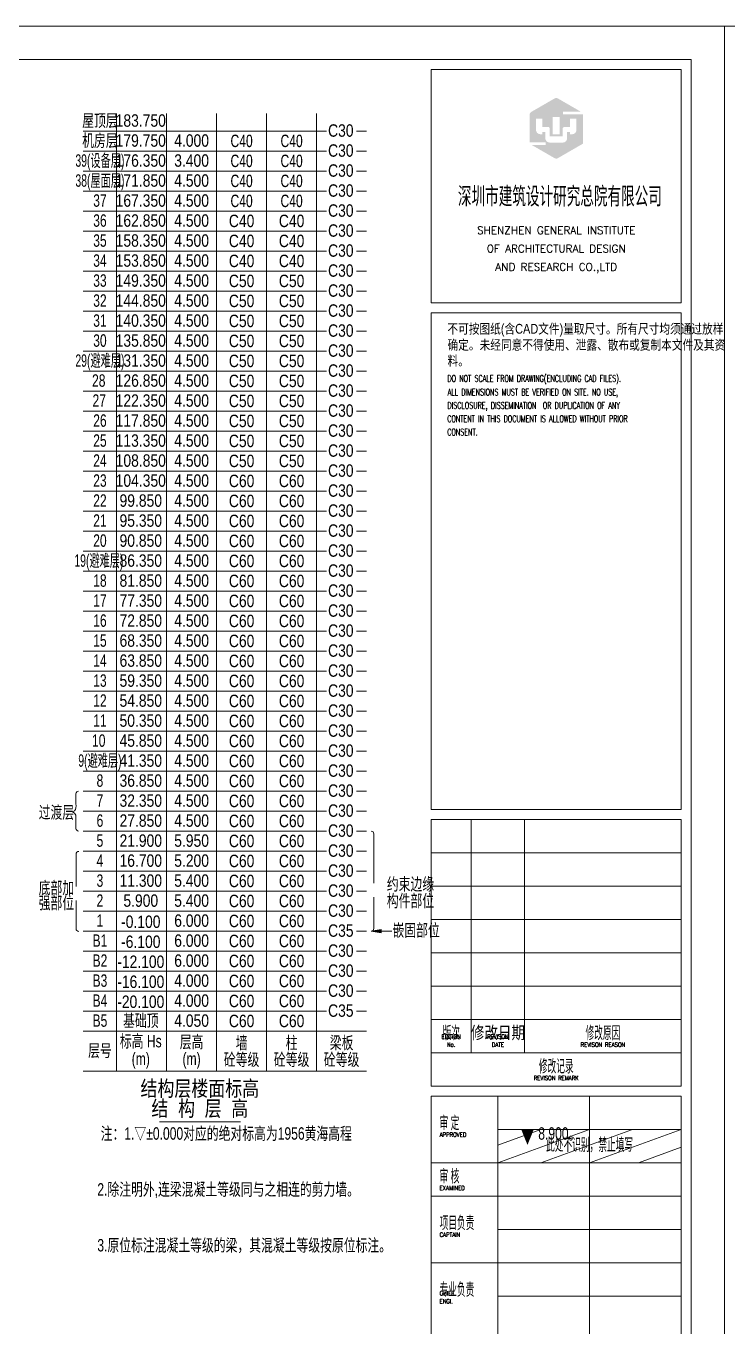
# Model space of a CAD drawing. Header units: millimetres. Extents: x 8533 to 398112, y -117646 to 105276.
# Drawn here: x 293055 to 314111, y 43578 to 82604 of the extents above; entities that cross this region are included whole.
import ezdxf

# ---------------------------------------------------------------- set-up
doc = ezdxf.new("R2010")
doc.units = ezdxf.units.MM
for name, color, linetype, lineweight in [('A1$0$TK', 4, 'Continuous', 13), ('A1$0$TK-不打印', 8, 'Continuous', 13), ('A1$0$VHBoundary', 4, 'Continuous', 13), ('S-text', 7, 'Continuous', 13), ('XR-层高表$0$-S-slab_text', 105, 'Continuous', 13), ('XR-层高表$0$-S-table', 103, 'Continuous', 13), ('XR-层高表$0$-S-text', 7, 'Continuous', 13), ('塔楼-STR-10F-梁板-20250510_dwg', 8, 'Continuous', 13), ('塔楼_STR_10F-19F_墙住_20241022_20250305_dwg', 8, 'Continuous', 13)]:
    doc.layers.add(name, color=color, linetype=linetype, lineweight=lineweight)
doc.styles.add('Arial_15', font='arial.ttf', dxfattribs={"width": 0.8, "height": 2.935807})
doc.styles.add('Arial_16', font='arial.ttf', dxfattribs={"width": 0.8, "height": 3.728009})
doc.styles.add('Arial_17', font='arial.ttf', dxfattribs={"width": 0.6, "height": 3.728009})
doc.styles.add('Arial_18', font='arial.ttf', dxfattribs={"width": 0.8, "height": 298.240705})
doc.styles.add('Arial_19', font='arial.ttf', dxfattribs={"width": 0.8, "height": 372.800881})
doc.styles.add('Arial_2', font='arial.ttf', dxfattribs={"width": 0.5, "height": 326.200771})
doc.styles.add('Arial_4', font='arial.ttf', dxfattribs={"width": 0.697103, "height": 202.912576})
doc.styles.add('RomanC', font='romanc__.ttf', dxfattribs={"width": 0.9, "height": 1.3})
doc.styles.add('RomanC_1', font='romanc__.ttf', dxfattribs={"height": 2.3})
doc.styles.add('RomanC_2', font='romanc__.ttf', dxfattribs={"width": 0.7, "height": 2})
doc.styles.add('RomanC_3', font='romanc__.ttf', dxfattribs={"width": 0.8, "height": 1.3})
doc.styles.add('宋体_3', font='', dxfattribs={"width": 0.8, "height": 180})
doc.styles.add('黑体', font='simhei.ttf', dxfattribs={"width": 0.575, "height": 5.2})
doc.styles.get('宋体_3').set_extended_font_data('SimSun')

# ---------------------------------------------------------------- blocks, each defined once
blk = doc.blocks.new('塔楼-STR-10F-梁板-20250510_dwg-1682977-10F_STR_45_850_')
at = {"layer": 'A1$0$TK'}
h = blk.add_hatch(color=256, dxfattribs=at)
h.paths.add_polyline_path([(62852, 734776), (62878, 734779), (62902, 734789), (63652, 735222), (63652, 736106), (63052, 736106), (63053, 736186), (63583, 736186), (62902, 736579), (62878, 736589), (62852, 736592), (62826, 736589), (62802, 736579), (62102, 736175), (62081, 736159), (62065, 736138), (62055, 736114), (62052, 736088), (62052, 735262), (62532, 735261), (62532, 735182), (62121, 735182), (62802, 734789), (62826, 734779)], flags=0)
h.paths.add_polyline_path([(62652, 735257), (62618, 735262), (62589, 735274), (62563, 735294), (62544, 735319), (62531, 735350), (62527, 735382), (62527, 735577), (62437, 735577), (62437, 735507), (62372, 735507), (62339, 735511), (62309, 735524), (62283, 735544), (62264, 735569), (62251, 735600), (62247, 735632), (62247, 735977), (62437, 735977), (62437, 735727), (62607, 735727), (62619, 735724), (62631, 735718), (62642, 735709), (62650, 735698), (62655, 735686), (62657, 735672), (62657, 735447), (63047, 735447), (63047, 735669), (63049, 735686), (63054, 735698), (63062, 735709), (63073, 735718), (63085, 735724), (63098, 735727), (63177, 735727), (63267, 735727), (63267, 735977), (63457, 735977), (63457, 735632), (63453, 735600), (63440, 735569), (63420, 735544), (63394, 735524), (63364, 735511), (63332, 735507), (63267, 735507), (63267, 735577), (63177, 735577), (63177, 735382), (63173, 735350), (63160, 735319), (63140, 735294), (63114, 735274), (63084, 735261), (63052, 735257), (62802, 735257)], flags=0)
h.paths.add_polyline_path([(62957, 735507), (62747, 735507), (62747, 736027), (62957, 736027), (62957, 735511)], flags=0)
at = {"layer": 'XR-层高表$0$-S-text'}
blk.add_hatch(color=256, dxfattribs=at).paths.add_polyline_path([(57600, 711551), (57300, 711601), (57600, 711651)], flags=0)
at = {"layer": 'A1$0$TK'}
for p, q in [((60302, 714952), (60302, 707952)), ((61902, 714952), (61902, 707952)), ((59102, 713952), (66602, 713952)), ((59102, 712952), (66602, 712952)), ((59102, 711952), (66602, 711952)), ((59102, 710952), (66602, 710952)), ((59102, 709952), (66602, 709952)), ((59102, 708952), (66602, 708952)), ((59102, 707952), (66602, 707952)), ((61102, 706652), (61102, 694652)), ((63852, 706652), (63852, 694652)), ((61102, 705652), (66602, 705652)), ((59102, 704652), (66602, 704652)), ((59102, 703652), (66602, 703652)), ((61102, 702652), (66602, 702652)), ((59102, 701652), (66602, 701652)), ((61102, 700652), (66602, 700652))]:
    blk.add_line(p, q, dxfattribs=at)
at = {"layer": 'A1$0$TK', "flags": 128}
for points in [[(-16198, 738752), (67902, 738752), (67902, 679352), (-16198, 679352)], [(-13698, 737752), (-13698, 680352), (66902, 680352), (66902, 737752)], [(59102, 737452), (66602, 737452), (66602, 730452), (59102, 730452)], [(59102, 715252), (66602, 715252), (66602, 730152), (59102, 730152)], [(59102, 706952), (66602, 706952), (66602, 714952), (59102, 714952)], [(59102, 694652), (66602, 694652), (66602, 706652), (59102, 706652)]]:
    blk.add_lwpolyline(points, close=True, dxfattribs=at)
at = {"layer": 'A1$0$TK-不打印'}
for p, q in [((61102, 704652), (63852, 705652)), ((61102, 705185), (62389, 705652)), ((62389, 704652), (65139, 705652)), ((63852, 704652), (66602, 705652)), ((65315, 704652), (66602, 705120))]:
    blk.add_line(p, q, dxfattribs=at)
at = {"layer": 'A1$0$VHBoundary', "flags": 128}
blk.add_lwpolyline([(-16198, 738752), (67902, 738752), (67902, 679352), (-16198, 679352)], close=True, dxfattribs=at)
at = {"layer": 'S-text', "color": 1}
blk.add_line((48683, 717001), (55965, 717001), dxfattribs=at)
at = {"layer": 'XR-层高表$0$-S-table'}
for p, q in [((49665, 707401), (49665, 736132)), ((51165, 707401), (51165, 736132)), ((52665, 707401), (52665, 736132)), ((54165, 707401), (54165, 736132)), ((55665, 707401), (55665, 736132)), ((48665, 735601), (55965, 735601)), ((56865, 735601), (57165, 735601)), ((48665, 735001), (55965, 735001)), ((56865, 735001), (57165, 735001)), ((48665, 734401), (55965, 734401)), ((56865, 734401), (57165, 734401)), ((48665, 733801), (55965, 733801)), ((56865, 733801), (57165, 733801)), ((48665, 733201), (55965, 733201)), ((56865, 733201), (57165, 733201)), ((48665, 732601), (55965, 732601)), ((56865, 732601), (57165, 732601)), ((48665, 732001), (55965, 732001)), ((56865, 732001), (57165, 732001)), ((48665, 731401), (55965, 731401)), ((56865, 731401), (57165, 731401)), ((48665, 730801), (55965, 730801)), ((56865, 730801), (57165, 730801)), ((48665, 730201), (55965, 730201)), ((56865, 730201), (57165, 730201)), ((48665, 729601), (55965, 729601)), ((56865, 729601), (57165, 729601)), ((48665, 729001), (55965, 729001)), ((56865, 729001), (57165, 729001)), ((48665, 728401), (55965, 728401)), ((56865, 728401), (57165, 728401)), ((48665, 727801), (55965, 727801)), ((56865, 727801), (57165, 727801)), ((48665, 727201), (55965, 727201)), ((56865, 727201), (57165, 727201)), ((48665, 726601), (55965, 726601)), ((56865, 726601), (57165, 726601)), ((48665, 726001), (55965, 726001)), ((56865, 726001), (57165, 726001)), ((48665, 725401), (55965, 725401)), ((56865, 725401), (57165, 725401)), ((48665, 724801), (55965, 724801)), ((56865, 724801), (57165, 724801)), ((48665, 724201), (55965, 724201)), ((56865, 724201), (57165, 724201)), ((48665, 723601), (55965, 723601)), ((56865, 723601), (57165, 723601)), ((48665, 723001), (55965, 723001)), ((56865, 723001), (57165, 723001)), ((48665, 722401), (55965, 722401)), ((56865, 722401), (57165, 722401)), ((48665, 721801), (55965, 721801)), ((56865, 721801), (57165, 721801)), ((48665, 721201), (55965, 721201)), ((56865, 721201), (57165, 721201)), ((48665, 720601), (55965, 720601)), ((56865, 720601), (57165, 720601)), ((48665, 720001), (55965, 720001)), ((56865, 720001), (57165, 720001)), ((48665, 719401), (55965, 719401)), ((56865, 719401), (57165, 719401)), ((48665, 718801), (55965, 718801)), ((56865, 718801), (57165, 718801)), ((48665, 718201), (55965, 718201)), ((56865, 718201), (57165, 718201)), ((48665, 717601), (55965, 717601)), ((56865, 717601), (57165, 717601)), ((48665, 717001), (55965, 717001)), ((56865, 717001), (57165, 717001)), ((48665, 716401), (55965, 716401)), ((56865, 716401), (57165, 716401)), ((48665, 715801), (55965, 715801)), ((56865, 715801), (57165, 715801)), ((48445, 715719), (48445, 715422)), ((48445, 714683), (48445, 715001)), ((48665, 715201), (55965, 715201)), ((56865, 715201), (57165, 715201)), ((48665, 714601), (55965, 714601)), ((56865, 714601), (57165, 714601)), ((57381, 714519), (57381, 713036)), ((48449, 713913), (48449, 712941)), ((48665, 714001), (55965, 714001)), ((56865, 714001), (57165, 714001)), ((48665, 713401), (55965, 713401)), ((56865, 713401), (57165, 713401)), ((48665, 712801), (55965, 712801)), ((56865, 712801), (57165, 712801)), ((48449, 711675), (48449, 712520)), ((57381, 711682), (57381, 712615)), ((48665, 712201), (55965, 712201)), ((56865, 712201), (57165, 712201)), ((48665, 711601), (55965, 711601)), ((48665, 711001), (55965, 711001)), ((56865, 711001), (57165, 711001)), ((48665, 710401), (55965, 710401)), ((56865, 710401), (57165, 710401)), ((48665, 709801), (55965, 709801)), ((56865, 709801), (57165, 709801)), ((48665, 709201), (55965, 709201)), ((56865, 709201), (57165, 709201)), ((50948, 705882), (53382, 705882))]:
    blk.add_line(p, q, dxfattribs=at)
at = {"layer": 'XR-层高表$0$-S-table', "flags": 128}
for points in [[(57165, 711601), (56865, 711601)], [(57165, 708601), (48665, 708601)]]:
    blk.add_lwpolyline(points, close=True, dxfattribs=at)
blk.add_lwpolyline([(48665, 707401), (57165, 707401), (56915, 707401)], dxfattribs=at)
at = {"layer": 'XR-层高表$0$-S-table'}
for centre, start, end in [((48526, 715719), 90, 180), ((48526, 714683), 180, 270), ((57300, 714519), 0, 90), ((48531, 713913), 90, 180), ((48531, 711675), 180, 270), ((57300, 711682), 270, 0)]:
    blk.add_arc(centre, 81.2, start, end, dxfattribs=at)
for points, knots in [([(48445, 715422), (48451, 715335), (48458, 715215), (48351, 715190), (48329, 715176)], [0, 0, 0, 0, 216.521367, 295.513894, 295.513894, 295.513894, 295.513894]), ([(48445, 715001), (48444, 715055), (48443, 715133), (48355, 715166), (48329, 715176)], [0.000353, 0.000353, 0.000353, 0.000353, 182.068607, 261.061135, 261.061135, 261.061135, 261.061135])]:
    blk.add_open_spline(points, degree=3, knots=knots, dxfattribs=at)
at = {"layer": 'XR-层高表$0$-S-text'}
for p, q in [((57300, 711601), (57600, 711651)), ((57600, 711551), (57300, 711601)), ((57600, 711651), (57600, 711551)), ((57600, 711601), (57919, 711601))]:
    blk.add_line(p, q, dxfattribs=at)
at = {"layer": 'A1$0$TK'}
for s, insert, char_height, width, attachment_point, line_spacing_factor, style in [('深圳市建筑设计研究总院有限公司', (62962, 733914), 520, 7961.49, 2, 0.872751, '黑体'), ('SHENZHEN GENERAL INSTITUTE', (62852, 732742), 230, 6913.56, 2, 1.125357, 'RomanC_1'), ('OF ARCHITECTURAL DESIGN', (62852, 732192), 230, 6043.87, 2, 1.125357, 'RomanC_1'), ('AND RESEARCH CO.,LTD', (62852, 731642), 230, 5190.65, 2, 1.125357, 'RomanC_1'), ('不可按图纸(含CAD文件)量取尺寸。所有尺寸均须通过放样', (59588, 729817), 293.58, 11155.39, 1, 0.941778, 'Arial_18'), ('确定。未经同意不得使用、泄露、散布或复制本文件及其资', (59592, 729335), 293.58, 11374.13, 1, 0.941778, 'Arial_18'), ('料。', (59592, 728857), 293.6, 874.93, 1, 0.941778, 'Arial_18'), ('DO NOT SCALE FROM DRAWING(ENCLUDING CAD FILES).', (59589, 728280), 200, 7343.35, 1, 1.125357, 'RomanC_2'), ('ALL DIMENSIONS MUST BE VERIFIED ON SITE. NO USE,', (59595, 727872), 200, 7352.89, 1, 1.125357, 'RomanC_2'), ('DISCLOSURE, DISSEMINATION  OR DUPLICATION OF ANY', (59589, 727472), 200, 7367.21, 1, 1.125357, 'RomanC_2'), ('CONTENT IN THIS DOCUMENT IS ALLOWED WITHOUT PRIOR', (59582, 727072), 200, 7753.7, 1, 1.125357, 'RomanC_2'), ('CONSENT.', (59582, 726672), 200, 1235.82, 1, 1.125357, 'RomanC_2'), ('版次', (59702, 708743), 372.8, 1400.96, 2, 0.941778, 'Arial_2'), ('修改日期', (61102, 708743), 372.8, 2222.22, 2, 0.941778, 'Arial_19'), ('修改原因', (64252, 708743), 372.8, 2801.93, 2, 0.941778, 'Arial_2'), ('EDITION\\PNo.', (59702, 708504), 130, 756.73, 2, 1.125357, 'RomanC_3'), ('REVISON\\PDATE', (61102, 708504), 130, 815.66, 2, 1.125357, 'RomanC_3'), ('REVISON REASON', (64252, 708260), 130, 1894.94, 2, 1.125357, 'RomanC'), ('修改记录', (62852, 707743), 372.8, 2801.93, 2, 0.941778, 'Arial_2'), ('REVISON REMARK', (62852, 707260), 130, 1919.75, 2, 1.125357, 'RomanC'), ('审 定', (59352, 706043), 372.8, 1751.2, 1, 0.941778, 'Arial_2'), ('APPROVED', (59352, 705560), 130, 1122.7, 1, 1.125357, 'RomanC'), ('审 核', (59352, 704443), 372.8, 1751.2, 1, 0.941778, 'Arial_2'), ('EXAMINED', (59352, 703960), 130, 1073.07, 1, 1.125357, 'RomanC'), ('项目负责', (59352, 703043), 372.8, 2801.93, 1, 0.941778, 'Arial_2'), ('CAPTAIN', (59352, 702560), 130, 896.3, 1, 1.125357, 'RomanC'), ('专业负责', (59352, 701043), 372.8, 2801.93, 1, 0.941778, 'Arial_2'), ('CHIEF\\PENGI.', (59352, 700804), 130, 638.88, 1, 1.125357, 'RomanC')]:
    blk.add_mtext(s, dxfattribs=dict(at, insert=insert, char_height=char_height, width=width, attachment_point=attachment_point, line_spacing_factor=line_spacing_factor, style=style))
at = {"layer": 'A1$0$TK-不打印', "insert": (63852, 705388), "char_height": 372.8, "width": 7004.81, "attachment_point": 2, "line_spacing_factor": 0.941778, "style": 'Arial_2'}
blk.add_mtext('此处不识别，禁止填写', dxfattribs=at)
at = {"layer": 'XR-层高表$0$-S-slab_text', "color": 7, "attachment_point": 1}
for s, insert, char_height, width, line_spacing_factor, style in [(' 注：1.▽±0.000对应的绝对标高为1956黄海高程', (49087, 705717), 372.8, 10627.99, 0.941778, 'Arial_4'), ('\\f宋体|b0|i0|c134|p2|;\\W.7;▼', (61799, 705623), 400, 483.09, 0.877739, '宋体_3'), ('8.900。', (62313, 705717), 372.8, 1690.82, 0.941778, 'Arial_4'), ('2.除注明外,连梁混凝土等级同与之相连的剪力墙。', (49087, 704041), 372.8, 10869.54, 0.941778, 'Arial_4'), ('3.原位标注混凝土等级的梁，其混凝土等级按原位标注。', (49087, 702365), 372.8, 12077.27, 0.941778, 'Arial_4')]:
    blk.add_mtext(s, dxfattribs=dict(at, insert=insert, char_height=char_height, width=width, line_spacing_factor=line_spacing_factor, style=style))
at = {"layer": 'XR-层高表$0$-S-text', "line_spacing_factor": 0.941778}
for s, insert, char_height, width, attachment_point, style in [('屋顶层', (49165, 736104), 372.8, 1449.27, 2, 'Arial_4'), ('183.750', (50390, 736104), 372.8, 1437.19, 2, 'Arial_16'), ('C30', (56390, 735804), 372.8, 615.94, 2, 'Arial_16'), ('机房层', (49165, 735504), 372.8, 1449.27, 2, 'Arial_4'), ('179.750', (50390, 735504), 372.8, 1437.19, 2, 'Arial_16'), ('4.000', (51915, 735504), 372.8, 1026.57, 2, 'Arial_16'), ('C40', (53415, 735493), 372.8, 724.64, 2, 'Arial_4'), ('C40', (54915, 735493), 372.8, 724.64, 2, 'Arial_4'), ('39(设备层)', (49165, 734904), 372.8, 1570.04, 2, 'Arial_17'), ('176.350', (50390, 734904), 372.8, 1437.19, 2, 'Arial_16'), ('3.400', (51915, 734904), 372.8, 1026.57, 2, 'Arial_16'), ('C40', (53415, 734893), 372.8, 724.64, 2, 'Arial_4'), ('C40', (54915, 734893), 372.8, 724.64, 2, 'Arial_4'), ('C30', (56390, 735204), 372.8, 615.94, 2, 'Arial_16'), ('C30', (56390, 734604), 372.8, 615.94, 2, 'Arial_16'), ('38(屋面层)', (49165, 734304), 372.8, 1570.04, 2, 'Arial_17'), ('171.850', (50390, 734304), 372.8, 1437.19, 2, 'Arial_16'), ('4.500', (51915, 734304), 372.8, 1026.57, 2, 'Arial_16'), ('C40', (53415, 734293), 372.8, 724.64, 2, 'Arial_4'), ('C40', (54915, 734293), 372.8, 724.64, 2, 'Arial_4'), ('37', (49165, 733704), 372.8, 483.09, 2, 'Arial_4'), ('167.350', (50390, 733704), 372.8, 1437.19, 2, 'Arial_16'), ('4.500', (51915, 733704), 372.8, 1026.57, 2, 'Arial_16'), ('C40', (53415, 733693), 372.8, 724.64, 2, 'Arial_4'), ('C40', (54915, 733693), 372.8, 724.64, 2, 'Arial_4'), ('C30', (56390, 734004), 372.8, 615.94, 2, 'Arial_16'), ('C30', (56390, 733404), 372.8, 615.94, 2, 'Arial_16'), ('36', (49165, 733104), 372.8, 483.09, 2, 'Arial_4'), ('162.850', (50390, 733104), 372.8, 1437.19, 2, 'Arial_16'), ('4.500', (51915, 733104), 372.8, 1026.57, 2, 'Arial_16'), ('C40', (53415, 733093), 372.8, 615.94, 2, 'Arial_16'), ('C40', (54915, 733093), 372.8, 615.94, 2, 'Arial_16'), ('C30', (56390, 732804), 372.8, 615.94, 2, 'Arial_16'), ('35', (49165, 732504), 372.8, 483.09, 2, 'Arial_4'), ('158.350', (50390, 732504), 372.8, 1437.19, 2, 'Arial_16'), ('4.500', (51915, 732504), 372.8, 1026.57, 2, 'Arial_16'), ('C40', (53415, 732493), 372.8, 615.94, 2, 'Arial_16'), ('C40', (54915, 732493), 372.8, 615.94, 2, 'Arial_16'), ('C30', (56390, 732204), 372.8, 615.94, 2, 'Arial_16'), ('34', (49165, 731904), 372.8, 483.09, 2, 'Arial_4'), ('153.850', (50390, 731904), 372.8, 1437.19, 2, 'Arial_16'), ('4.500', (51915, 731904), 372.8, 1026.57, 2, 'Arial_16'), ('C40', (53415, 731893), 372.8, 615.94, 2, 'Arial_16'), ('C40', (54915, 731893), 372.8, 615.94, 2, 'Arial_16'), ('C30', (56390, 731604), 372.8, 615.94, 2, 'Arial_16'), ('33', (49165, 731304), 372.8, 483.09, 2, 'Arial_4'), ('149.350', (50390, 731304), 372.8, 1437.19, 2, 'Arial_16'), ('4.500', (51915, 731304), 372.8, 1026.57, 2, 'Arial_16'), ('C50', (53415, 731293), 372.8, 615.94, 2, 'Arial_16'), ('C50', (54915, 731293), 372.8, 615.94, 2, 'Arial_16'), ('C30', (56390, 731004), 372.8, 615.94, 2, 'Arial_16'), ('32', (49165, 730704), 372.8, 483.09, 2, 'Arial_4'), ('144.850', (50390, 730704), 372.8, 1437.19, 2, 'Arial_16'), ('4.500', (51915, 730704), 372.8, 1026.57, 2, 'Arial_16'), ('C50', (53415, 730693), 372.8, 615.94, 2, 'Arial_16'), ('C50', (54915, 730693), 372.8, 615.94, 2, 'Arial_16'), ('C30', (56390, 730404), 372.8, 615.94, 2, 'Arial_16'), ('31', (49165, 730104), 372.8, 483.09, 2, 'Arial_4'), ('140.350', (50390, 730104), 372.8, 1437.19, 2, 'Arial_16'), ('4.500', (51915, 730104), 372.8, 1026.57, 2, 'Arial_16'), ('C50', (53415, 730093), 372.8, 615.94, 2, 'Arial_16'), ('C50', (54915, 730093), 372.8, 615.94, 2, 'Arial_16'), ('C30', (56390, 729804), 372.8, 615.94, 2, 'Arial_16'), ('30', (49165, 729504), 372.8, 483.09, 2, 'Arial_4'), ('135.850', (50390, 729504), 372.8, 1437.19, 2, 'Arial_16'), ('4.500', (51915, 729504), 372.8, 1026.57, 2, 'Arial_16'), ('C50', (53415, 729493), 372.8, 615.94, 2, 'Arial_16'), ('C50', (54915, 729493), 372.8, 615.94, 2, 'Arial_16'), ('C30', (56390, 729204), 372.8, 615.94, 2, 'Arial_16'), ('29(避难层)', (49165, 728904), 372.8, 1570.04, 2, 'Arial_17'), ('131.350', (50390, 728904), 372.8, 1437.19, 2, 'Arial_16'), ('4.500', (51915, 728904), 372.8, 1026.57, 2, 'Arial_16'), ('C50', (53415, 728893), 372.8, 615.94, 2, 'Arial_16'), ('C50', (54915, 728893), 372.8, 615.94, 2, 'Arial_16'), ('28', (49130, 728304), 372.8, 483.09, 2, 'Arial_4'), ('126.850', (50390, 728304), 372.8, 1437.19, 2, 'Arial_16'), ('4.500', (51915, 728304), 372.8, 1026.57, 2, 'Arial_16'), ('C50', (53415, 728293), 372.8, 615.94, 2, 'Arial_16'), ('C50', (54915, 728293), 372.8, 615.94, 2, 'Arial_16'), ('C30', (56390, 728604), 372.8, 615.94, 2, 'Arial_16'), ('C30', (56390, 728004), 372.8, 615.94, 2, 'Arial_16'), ('27', (49144, 727704), 372.8, 483.09, 2, 'Arial_4'), ('122.350', (50390, 727704), 372.8, 1437.19, 2, 'Arial_16'), ('4.500', (51915, 727704), 372.8, 1026.57, 2, 'Arial_16'), ('C50', (53415, 727693), 372.8, 615.94, 2, 'Arial_16'), ('C50', (54915, 727693), 372.8, 615.94, 2, 'Arial_16'), ('26', (49165, 727104), 372.8, 483.09, 2, 'Arial_4'), ('117.850', (50390, 727104), 372.8, 1437.19, 2, 'Arial_16'), ('4.500', (51915, 727104), 372.8, 1026.57, 2, 'Arial_16'), ('C50', (53415, 727093), 372.8, 615.94, 2, 'Arial_16'), ('C50', (54915, 727093), 372.8, 615.94, 2, 'Arial_16'), ('C30', (56390, 727404), 372.8, 615.94, 2, 'Arial_16'), ('C30', (56390, 726804), 372.8, 615.94, 2, 'Arial_16'), ('25', (49165, 726504), 372.8, 483.09, 2, 'Arial_4'), ('113.350', (50390, 726504), 372.8, 1437.19, 2, 'Arial_16'), ('4.500', (51915, 726504), 372.8, 1026.57, 2, 'Arial_16'), ('C50', (53415, 726493), 372.8, 615.94, 2, 'Arial_16'), ('C50', (54915, 726493), 372.8, 615.94, 2, 'Arial_16'), ('24', (49165, 725904), 372.8, 483.09, 2, 'Arial_4'), ('108.850', (50390, 725904), 372.8, 1437.19, 2, 'Arial_16'), ('4.500', (51915, 725904), 372.8, 1026.57, 2, 'Arial_16'), ('C50', (53415, 725893), 372.8, 615.94, 2, 'Arial_16'), ('C50', (54915, 725893), 372.8, 615.94, 2, 'Arial_16'), ('C30', (56390, 726204), 372.8, 615.94, 2, 'Arial_16'), ('C30', (56390, 725604), 372.8, 615.94, 2, 'Arial_16'), ('23', (49165, 725304), 372.8, 483.09, 2, 'Arial_4'), ('104.350', (50390, 725304), 372.8, 1437.19, 2, 'Arial_16'), ('4.500', (51915, 725304), 372.8, 1026.57, 2, 'Arial_16'), ('C60', (53415, 725293), 372.8, 615.94, 2, 'Arial_16'), ('C60', (54915, 725293), 372.8, 615.94, 2, 'Arial_16'), ('C30', (56390, 725004), 372.8, 615.94, 2, 'Arial_16'), ('22', (49165, 724704), 372.8, 483.09, 2, 'Arial_4'), ('99.850', (50390, 724704), 372.8, 1231.88, 2, 'Arial_16'), ('4.500', (51915, 724704), 372.8, 1026.57, 2, 'Arial_16'), ('C60', (53415, 724693), 372.8, 615.94, 2, 'Arial_16'), ('C60', (54915, 724693), 372.8, 615.94, 2, 'Arial_16'), ('C30', (56390, 724404), 372.8, 615.94, 2, 'Arial_16'), ('21', (49165, 724104), 372.8, 483.09, 2, 'Arial_4'), ('95.350', (50390, 724104), 372.8, 1231.88, 2, 'Arial_16'), ('4.500', (51915, 724104), 372.8, 1026.57, 2, 'Arial_16'), ('C60', (53415, 724093), 372.8, 615.94, 2, 'Arial_16'), ('C60', (54915, 724093), 372.8, 615.94, 2, 'Arial_16'), ('C30', (56390, 723804), 372.8, 615.94, 2, 'Arial_16'), ('20', (49165, 723504), 372.8, 483.09, 2, 'Arial_4'), ('90.850', (50390, 723504), 372.8, 1231.88, 2, 'Arial_16'), ('4.500', (51915, 723504), 372.8, 1026.57, 2, 'Arial_16'), ('C60', (53415, 723493), 372.8, 615.94, 2, 'Arial_16'), ('C60', (54915, 723493), 372.8, 615.94, 2, 'Arial_16'), ('C30', (56390, 723204), 372.8, 615.94, 2, 'Arial_16'), ('19(避难层)', (49135, 722904), 372.8, 1570.04, 2, 'Arial_17'), ('86.350', (50390, 722904), 372.8, 1231.88, 2, 'Arial_16'), ('4.500', (51915, 722904), 372.8, 1026.57, 2, 'Arial_16'), ('C60', (53415, 722893), 372.8, 615.94, 2, 'Arial_16'), ('C60', (54915, 722893), 372.8, 615.94, 2, 'Arial_16'), ('C30', (56390, 722604), 372.8, 615.94, 2, 'Arial_16'), ('18', (49165, 722304), 372.8, 483.09, 2, 'Arial_4'), ('81.850', (50390, 722304), 372.8, 1231.88, 2, 'Arial_16'), ('4.500', (51915, 722304), 372.8, 1026.57, 2, 'Arial_16'), ('C60', (53415, 722293), 372.8, 615.94, 2, 'Arial_16'), ('C60', (54915, 722293), 372.8, 615.94, 2, 'Arial_16'), ('C30', (56390, 722004), 372.8, 615.94, 2, 'Arial_16'), ('17', (49165, 721704), 372.8, 483.09, 2, 'Arial_4'), ('77.350', (50390, 721704), 372.8, 1231.88, 2, 'Arial_16'), ('4.500', (51915, 721704), 372.8, 1026.57, 2, 'Arial_16'), ('C60', (53415, 721693), 372.8, 615.94, 2, 'Arial_16'), ('C60', (54915, 721693), 372.8, 615.94, 2, 'Arial_16'), ('C30', (56390, 721404), 372.8, 615.94, 2, 'Arial_16'), ('16', (49165, 721104), 372.8, 483.09, 2, 'Arial_4'), ('72.850', (50390, 721104), 372.8, 1231.88, 2, 'Arial_16'), ('4.500', (51915, 721104), 372.8, 1026.57, 2, 'Arial_16'), ('C60', (53415, 721093), 372.8, 615.94, 2, 'Arial_16'), ('C60', (54915, 721093), 372.8, 615.94, 2, 'Arial_16'), ('15', (49165, 720504), 372.8, 483.09, 2, 'Arial_4'), ('68.350', (50390, 720504), 372.8, 1231.88, 2, 'Arial_16'), ('4.500', (51915, 720504), 372.8, 1026.57, 2, 'Arial_16'), ('C60', (53415, 720493), 372.8, 615.94, 2, 'Arial_16'), ('C60', (54915, 720493), 372.8, 615.94, 2, 'Arial_16'), ('C30', (56390, 720804), 372.8, 615.94, 2, 'Arial_16'), ('C30', (56390, 720204), 372.8, 615.94, 2, 'Arial_16'), ('14', (49165, 719904), 372.8, 483.09, 2, 'Arial_4'), ('63.850', (50390, 719904), 372.8, 1231.88, 2, 'Arial_16'), ('4.500', (51915, 719904), 372.8, 1026.57, 2, 'Arial_16'), ('C60', (53415, 719893), 372.8, 615.94, 2, 'Arial_16'), ('C60', (54915, 719893), 372.8, 615.94, 2, 'Arial_16'), ('13', (49165, 719304), 372.8, 483.09, 2, 'Arial_4'), ('59.350', (50390, 719304), 372.8, 1231.88, 2, 'Arial_16'), ('4.500', (51915, 719304), 372.8, 1026.57, 2, 'Arial_16'), ('C60', (53415, 719293), 372.8, 615.94, 2, 'Arial_16'), ('C60', (54915, 719293), 372.8, 615.94, 2, 'Arial_16'), ('C30', (56390, 719604), 372.8, 615.94, 2, 'Arial_16'), ('C30', (56390, 719004), 372.8, 615.94, 2, 'Arial_16'), ('12', (49165, 718704), 372.8, 483.09, 2, 'Arial_4'), ('54.850', (50390, 718704), 372.8, 1231.88, 2, 'Arial_16'), ('4.500', (51915, 718704), 372.8, 1026.57, 2, 'Arial_16'), ('C60', (53415, 718693), 372.8, 615.94, 2, 'Arial_16'), ('C60', (54915, 718693), 372.8, 615.94, 2, 'Arial_16'), ('11', (49165, 718104), 372.8, 483.09, 2, 'Arial_4'), ('50.350', (50390, 718104), 372.8, 1231.88, 2, 'Arial_16'), ('4.500', (51915, 718104), 372.8, 1026.57, 2, 'Arial_16'), ('C60', (53415, 718093), 372.8, 615.94, 2, 'Arial_16'), ('C60', (54915, 718093), 372.8, 615.94, 2, 'Arial_16'), ('C30', (56390, 718404), 372.8, 615.94, 2, 'Arial_16'), ('C30', (56390, 717804), 372.8, 615.94, 2, 'Arial_16'), ('10', (49129, 717504), 372.8, 483.09, 2, 'Arial_4'), ('45.850', (50390, 717504), 372.8, 1231.88, 2, 'Arial_16'), ('4.500', (51915, 717504), 372.8, 1026.57, 2, 'Arial_16'), ('C60', (53415, 717493), 372.8, 615.94, 2, 'Arial_16'), ('C60', (54915, 717493), 372.8, 615.94, 2, 'Arial_16'), ('9(避难层)', (49165, 716904), 372.8, 1413.04, 2, 'Arial_17'), ('C30', (56390, 717204), 372.8, 615.94, 2, 'Arial_16'), ('41.350', (50390, 716904), 372.8, 1231.88, 2, 'Arial_16'), ('4.500', (51915, 716904), 372.8, 1026.57, 2, 'Arial_16'), ('C60', (53415, 716893), 372.8, 615.94, 2, 'Arial_16'), ('C60', (54915, 716893), 372.8, 615.94, 2, 'Arial_16'), ('C30', (56390, 716604), 372.8, 615.94, 2, 'Arial_16'), ('\\fArial|b0|i0|c134|p34|;\\W.7;8', (49165, 716304), 372.8, 241.55, 2, 'Arial_4'), ('36.850', (50390, 716304), 372.8, 1231.88, 2, 'Arial_16'), ('4.500', (51915, 716304), 372.8, 1026.57, 2, 'Arial_16'), ('C60', (53415, 716293), 372.8, 615.94, 2, 'Arial_16'), ('C60', (54915, 716293), 372.8, 615.94, 2, 'Arial_16'), ('C30', (56390, 716004), 372.8, 615.94, 2, 'Arial_16'), ('过渡层', (47329, 715352), 372.8, 1449.27, 1, 'Arial_4'), ('\\fArial|b0|i0|c134|p34|;\\W.7;7', (49165, 715704), 372.8, 241.55, 2, 'Arial_4'), ('32.350', (50390, 715704), 372.8, 1231.88, 2, 'Arial_16'), ('4.500', (51915, 715704), 372.8, 1026.57, 2, 'Arial_16'), ('C60', (53415, 715693), 372.8, 615.94, 2, 'Arial_16'), ('C60', (54915, 715693), 372.8, 615.94, 2, 'Arial_16'), ('C30', (56390, 715404), 372.8, 615.94, 2, 'Arial_16'), ('\\fArial|b0|i0|c134|p34|;\\W.7;6', (49165, 715104), 372.8, 241.55, 2, 'Arial_4'), ('27.850', (50390, 715104), 372.8, 1231.88, 2, 'Arial_16'), ('4.500', (51915, 715104), 372.8, 1026.57, 2, 'Arial_16'), ('C60', (53415, 715093), 372.8, 615.94, 2, 'Arial_16'), ('C60', (54915, 715093), 372.8, 615.94, 2, 'Arial_16'), ('C30', (56390, 714804), 372.8, 615.94, 2, 'Arial_16'), ('\\fArial|b0|i0|c134|p34|;\\W.7;5', (49165, 714504), 372.8, 241.55, 2, 'Arial_4'), ('21.900', (50390, 714504), 372.8, 1231.88, 2, 'Arial_16'), ('5.950', (51915, 714504), 372.8, 1026.57, 2, 'Arial_16'), ('C60', (53415, 714493), 372.8, 615.94, 2, 'Arial_16'), ('C60', (54915, 714493), 372.8, 615.94, 2, 'Arial_16'), ('C30', (56390, 714204), 372.8, 615.94, 2, 'Arial_16'), ('\\fArial|b0|i0|c134|p34|;\\W.7;4', (49165, 713904), 372.8, 241.55, 2, 'Arial_4'), ('16.700', (50390, 713904), 372.8, 1231.88, 2, 'Arial_16'), ('5.200', (51915, 713904), 372.8, 1026.57, 2, 'Arial_16'), ('C60', (53415, 713893), 372.8, 615.94, 2, 'Arial_16'), ('C60', (54915, 713893), 372.8, 615.94, 2, 'Arial_16'), ('C30', (56390, 713604), 372.8, 615.94, 2, 'Arial_16'), ('底部加', (47329, 713086), 372.8, 1449.27, 1, 'Arial_4'), ('\\fArial|b0|i0|c134|p34|;\\W.7;3', (49165, 713304), 372.8, 241.55, 2, 'Arial_4'), ('11.300', (50390, 713304), 372.8, 1231.88, 2, 'Arial_16'), ('5.400', (51915, 713304), 372.8, 1026.57, 2, 'Arial_16'), ('C60', (53415, 713293), 372.8, 615.94, 2, 'Arial_16'), ('C60', (54915, 713293), 372.8, 615.94, 2, 'Arial_16'), ('约束边缘', (57771, 713198), 372.8, 1932.36, 1, 'Arial_4'), ('强部位', (47329, 712636), 372.8, 1449.27, 1, 'Arial_4'), ('\\fArial|b0|i0|c134|p34|;\\W.7;2', (49165, 712704), 372.8, 241.55, 2, 'Arial_4'), ('5.900', (50390, 712704), 372.8, 1026.57, 2, 'Arial_16'), ('5.400', (51915, 712704), 372.8, 1026.57, 2, 'Arial_16'), ('C60', (53415, 712693), 372.8, 615.94, 2, 'Arial_16'), ('C60', (54915, 712693), 372.8, 615.94, 2, 'Arial_16'), ('C30', (56390, 713004), 372.8, 615.94, 2, 'Arial_16'), ('构件部位', (57771, 712698), 372.8, 1932.36, 1, 'Arial_4'), ('C30', (56390, 712404), 372.8, 615.94, 2, 'Arial_16'), ('\\fArial|b0|i0|c134|p34|;\\W.7;1', (49165, 712104), 372.8, 241.55, 2, 'Arial_4'), ('-0.100', (50390, 712069), 372.8, 1231.88, 2, 'Arial_16'), ('6.000', (51915, 712104), 372.8, 1026.57, 2, 'Arial_16'), ('C60', (53415, 712093), 372.8, 615.94, 2, 'Arial_16'), ('C60', (54915, 712093), 372.8, 615.94, 2, 'Arial_16'), ('嵌固部位', (57941, 711813), 372.8, 1932.36, 1, 'Arial_4'), ('B1', (49165, 711504), 372.8, 483.09, 2, 'Arial_4'), ('-6.100', (50390, 711469), 372.8, 1231.88, 2, 'Arial_16'), ('6.000', (51915, 711504), 372.8, 1026.57, 2, 'Arial_16'), ('C60', (53415, 711493), 372.8, 615.94, 2, 'Arial_16'), ('C60', (54915, 711493), 372.8, 615.94, 2, 'Arial_16'), ('C35', (56390, 711804), 372.8, 615.94, 2, 'Arial_16'), ('C30', (56390, 711204), 372.8, 615.94, 2, 'Arial_16'), ('B2', (49165, 710904), 372.8, 483.09, 2, 'Arial_4'), ('-12.100', (50390, 710869), 372.8, 1437.19, 2, 'Arial_16'), ('6.000', (51915, 710904), 372.8, 1026.57, 2, 'Arial_16'), ('C60', (53415, 710893), 372.8, 615.94, 2, 'Arial_16'), ('C60', (54915, 710893), 372.8, 615.94, 2, 'Arial_16'), ('B3', (49165, 710304), 372.8, 483.09, 2, 'Arial_4'), ('4.000', (51915, 710304), 372.8, 1026.57, 2, 'Arial_16'), ('C60', (53415, 710293), 372.8, 615.94, 2, 'Arial_16'), ('C60', (54915, 710293), 372.8, 615.94, 2, 'Arial_16'), ('C30', (56390, 710604), 372.8, 615.94, 2, 'Arial_16'), ('-16.100', (50390, 710269), 372.8, 1437.19, 2, 'Arial_16'), ('C30', (56390, 710004), 372.8, 615.94, 2, 'Arial_16'), ('B4', (49165, 709704), 372.8, 483.09, 2, 'Arial_4'), ('-20.100', (50390, 709669), 372.8, 1437.19, 2, 'Arial_16'), ('4.000', (51915, 709704), 372.8, 1026.57, 2, 'Arial_16'), ('C60', (53415, 709693), 372.8, 615.94, 2, 'Arial_16'), ('C60', (54915, 709693), 372.8, 615.94, 2, 'Arial_16'), ('基础顶', (50390, 709104), 372.8, 1449.27, 2, 'Arial_4'), ('4.050', (51915, 709104), 372.8, 1026.57, 2, 'Arial_16'), ('C35', (56390, 709404), 372.8, 615.94, 2, 'Arial_16'), ('B5', (49165, 709104), 372.8, 483.09, 2, 'Arial_4'), ('C60', (53415, 709093), 372.8, 615.94, 2, 'Arial_16'), ('C60', (54915, 709093), 372.8, 615.94, 2, 'Arial_16'), ('标高 Hs', (50390, 708487), 372.8, 1690.82, 2, 'Arial_4'), ('层高', (51915, 708467), 372.8, 966.18, 2, 'Arial_4'), ('\\fArial|b0|i0|c134|p34|;\\W.7;墙', (53415, 708440), 372.8, 483.09, 2, 'Arial_4'), ('\\fArial|b0|i0|c134|p34|;\\W.7;柱', (54915, 708440), 372.8, 483.09, 2, 'Arial_4'), ('梁板', (56415, 708440), 372.8, 966.18, 2, 'Arial_4'), ('层号', (49165, 708204), 372.8, 966.18, 2, 'Arial_4'), ('(m)', (50390, 707958), 372.8, 724.64, 2, 'Arial_4'), ('(m)', (51915, 707958), 372.8, 724.64, 2, 'Arial_4'), ('砼等级', (53415, 707935), 372.8, 1449.27, 2, 'Arial_4'), ('砼等级', (54915, 707935), 372.8, 1449.27, 2, 'Arial_4'), ('砼等级', (56415, 707935), 372.8, 1449.27, 2, 'Arial_4'), ('结构层楼面标高', (52161, 707114), 466, 4226.69, 2, 'Arial_15'), ('结  构  层  高', (52161, 706514), 466, 4226.69, 2, 'Arial_15')]:
    blk.add_mtext(s, dxfattribs=dict(at, insert=insert, char_height=char_height, width=width, attachment_point=attachment_point, style=style))
blk = doc.blocks.new('塔楼_STR_10F-19F_墙住_20241022_20250305_dwg-1618068-10F_STR_45_850_')
at = {"layer": 'A1$0$TK', "flags": 128}
blk.add_lwpolyline([(-18671, 558752), (65429, 558752), (65429, 499352), (-18671, 499352)], close=True, dxfattribs=at)
at = {"layer": 'A1$0$VHBoundary', "flags": 128}
blk.add_lwpolyline([(-18671, 558752), (65429, 558752), (65429, 499352), (-18671, 499352)], close=True, dxfattribs=at)

msp = doc.modelspace()

# ---------------------------------------------------------------- block references
at = {"layer": '塔楼-STR-10F-梁板-20250510_dwg', "color": 4}
msp.add_blockref('塔楼-STR-10F-梁板-20250510_dwg-1682977-10F_STR_45_850_', (246107, -656148), dxfattribs=at)
at = {"layer": '塔楼_STR_10F-19F_墙住_20241022_20250305_dwg', "color": 7}
msp.add_blockref('塔楼_STR_10F-19F_墙住_20241022_20250305_dwg-1618068-10F_STR_45_850_', (332680, -476148), dxfattribs=at)

doc.saveas('drawing.dxf')
